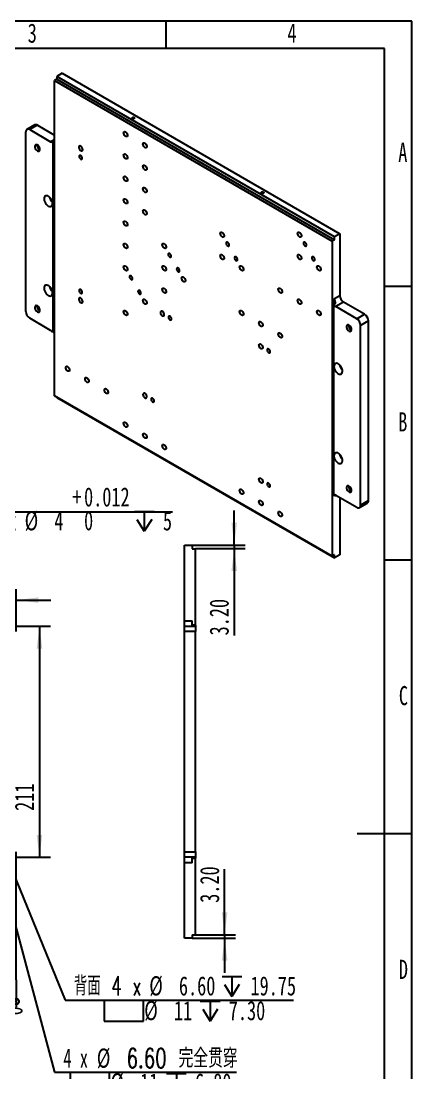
# Model space of a CAD drawing. Header units: millimetres. Extents: x 0 to 210, y 0 to 297.
# Drawn here: x 138.5 to 210, y 104.8 to 297 of the extents above; entities that cross this region are included whole.
import ezdxf

# ---------------------------------------------------------------- set-up
doc = ezdxf.new("R2010")
doc.units = ezdxf.units.MM
doc.layers.add('图框', color=7, linetype='Continuous')
doc.layers.add('图纸格式', color=7, linetype='Continuous')
doc.styles.add('SLDTEXTSTYLE0', font='TXT', dxfattribs={"width": 0.7, "bigfont": 'bigfont'})
doc.styles.add('SLDTEXTSTYLE4', font='TXT', dxfattribs={"width": 0.633333, "bigfont": 'bigfont'})
doc.styles.add('SLDTEXTSTYLE5', font='TXT', dxfattribs={"width": 0.7})
doc.styles.add('SLDTEXTSTYLE7', font='TXT', dxfattribs={"width": 0.65})
doc.styles.add('SLDTEXTSTYLE9', font='TXT', dxfattribs={"width": 0.633333})
doc.dimstyles.new('SLDDIMSTYLE0', dxfattribs={"dimtxt": 3.5, "dimasz": 0.338667, "dimexe": 0, "dimexo": 0.0625, "dimgap": 0.875, "dimtad": 0, "dimtih": 1, "dimtoh": 1, "dimdec": 0, "dimlfac": 5, "dimrnd": 1e-09, "dimdsep": 46, "dimtxsty": 'SLDTEXTSTYLE5', "dimblk1": 'ORIGIN', "dimblk2": 'ORIGIN', "dimsah": 1, "dimcen": 0.09, "dimadec": 0, "dimazin": 2, "dimtfac": 1, "dimtdec": 0, "dimtofl": 0, "dimtmove": 0, "dimatfit": 3, "dimldrblk": 'ORIGIN', "dimfxl": 0, "dimfrac": 2, "dimtolj": 1, "dimtzin": 12, "dimarcsym": 0})
doc.dimstyles.new('SLDDIMSTYLE10', dxfattribs={"dimtxt": 3.5, "dimasz": 4.08, "dimexe": 0, "dimexo": 0.0625, "dimgap": 0.875, "dimtad": 2, "dimlfac": 5, "dimrnd": 1e-09, "dimzin": 4, "dimdsep": 46, "dimtxsty": 'SLDTEXTSTYLE5', "dimsah": 1, "dimcen": 0.09, "dimadec": 0, "dimazin": 1, "dimtfac": 1, "dimtmove": 0, "dimatfit": 0, "dimfxl": 0, "dimfrac": 2, "dimtolj": 1, "dimtzin": 12, "dimarcsym": 0})
doc.dimstyles.new('SLDDIMSTYLE3', dxfattribs={"dimtxt": 3.5, "dimasz": 4.08, "dimexe": 0, "dimexo": 0.0625, "dimgap": 0.875, "dimtad": 2, "dimlfac": 5, "dimrnd": 1e-09, "dimzin": 12, "dimdsep": 46, "dimtxsty": 'SLDTEXTSTYLE5', "dimsah": 1, "dimcen": 0.09, "dimadec": 0, "dimazin": 3, "dimtfac": 1, "dimtmove": 0, "dimatfit": 0, "dimfxl": 0, "dimfrac": 2, "dimtolj": 1, "dimtzin": 12, "dimarcsym": 0})
doc.dimstyles.new('SLDDIMSTYLE4', dxfattribs={"dimtxt": 3.5, "dimasz": 4.08, "dimexe": 0, "dimexo": 0.0625, "dimgap": 0.875, "dimtad": 2, "dimlfac": 5, "dimrnd": 1e-09, "dimzin": 12, "dimdsep": 46, "dimtxsty": 'SLDTEXTSTYLE5', "dimsah": 1, "dimcen": 0.09, "dimadec": 0, "dimazin": 3, "dimtfac": 1, "dimtofl": 0, "dimtmove": 0, "dimatfit": 3, "dimfxl": 0, "dimfrac": 2, "dimtolj": 1, "dimtzin": 12, "dimarcsym": 0})
doc.dimstyles.new('SLDDIMSTYLE5', dxfattribs={"dimtxt": 3.5, "dimasz": 4.08, "dimexe": 0, "dimexo": 0.0625, "dimgap": 0.875, "dimtad": 0, "dimtih": 1, "dimtoh": 1, "dimdec": 6, "dimlfac": 5, "dimrnd": 1e-09, "dimzin": 12, "dimdsep": 46, "dimtxsty": 'SLDTEXTSTYLE5', "dimblk1": 'NONE', "dimsah": 1, "dimcen": 0, "dimadec": 0, "dimazin": 3, "dimtol": 1, "dimtp": 0.012, "dimtfac": 1, "dimtdec": 3, "dimtmove": 0, "dimatfit": 3, "dimldrblk": 'NONE', "dimfxl": 0, "dimfrac": 2, "dimtolj": 1, "dimtzin": 0, "dimarcsym": 0})
doc.dimstyles.new('SLDDIMSTYLE6', dxfattribs={"dimtxt": 3.5, "dimasz": 4.08, "dimexe": 0, "dimexo": 0.0625, "dimgap": 0.875, "dimtad": 0, "dimtih": 1, "dimtoh": 1, "dimlfac": 5, "dimrnd": 1e-09, "dimzin": 4, "dimdsep": 46, "dimtxsty": 'SLDTEXTSTYLE5', "dimblk1": 'NONE', "dimsah": 1, "dimcen": 0, "dimadec": 0, "dimazin": 1, "dimtfac": 1, "dimtmove": 0, "dimatfit": 3, "dimldrblk": 'NONE', "dimfxl": 0, "dimfrac": 2, "dimtolj": 1, "dimtzin": 12, "dimarcsym": 0})

# ---------------------------------------------------------------- blocks, each defined once
blk = doc.blocks.new('_Origin')
at = {"color": 0, "linetype": 'ByBlock', "lineweight": -2}
blk.add_line((0, 0), (-1, 0), dxfattribs=at)
blk.add_circle((0, 0), 0.5, dxfattribs=at)
blk = doc.blocks.new('_D')
at = {"layer": '图纸格式'}
for p, q in [((137.6, 126.88), (137.6, 145.26)), ((137.6, 121.88), (137.6, 126.88)), ((137.6, 121.88), (137.6, 116.88))]:
    blk.add_line(p, q, dxfattribs=at)
at = {"layer": '图纸格式', "xscale": 1.016, "yscale": 1.016}
blk.add_blockref('_Origin', (137.6, 117.9), dxfattribs=at)
at = {"layer": '图纸格式', "insert": (135.26, 115.35), "char_height": 3.5, "attachment_point": 1, "rotation": 90, "style": 'SLDTEXTSTYLE5'}
blk.add_mtext('0', dxfattribs=at)
blk = doc.blocks.new('_D_46')
at = {"layer": '图纸格式'}
for p, q in [((136.6, 186.46), (143.86, 186.46)), ((141.86, 186.46), (141.86, 144.26)), ((136.6, 144.26), (143.86, 144.26))]:
    blk.add_line(p, q, dxfattribs=at)
for points in [[(141.86, 186.46), (141.35, 182.38), (142.37, 182.38)], [(141.86, 144.26), (142.37, 148.34), (141.35, 148.34)]]:
    blk.add_solid(points, dxfattribs=at)
at = {"layer": '图纸格式', "insert": (137.35, 152.71), "char_height": 3.5, "attachment_point": 1, "rotation": 90, "style": 'SLDTEXTSTYLE5'}
blk.add_mtext('211', dxfattribs=at)
blk = doc.blocks.new('_D_47')
at = {"layer": '图纸格式'}
for p, q in [((137.6, 185.46), (137.6, 193.22)), ((130.2, 191.22), (123.85, 191.22)), ((137.6, 191.22), (130.2, 191.22)), ((137.6, 191.22), (143.95, 191.22))]:
    blk.add_line(p, q, dxfattribs=at)
for points in [[(130.2, 191.22), (126.12, 191.73), (126.12, 190.72)], [(137.6, 191.22), (141.68, 190.72), (141.68, 191.73)]]:
    blk.add_solid(points, dxfattribs=at)
at = {"layer": '图纸格式', "insert": (133.82, 195.74), "char_height": 3.5, "attachment_point": 1, "style": 'SLDTEXTSTYLE5'}
blk.add_mtext('37', dxfattribs=at)
blk = doc.blocks.new('SW_SYMBOL_HOLE_DEPTH')
at = {"layer": '图纸格式', "color": 0}
for p, q in [((0, 875), (800, 875)), ((400, 875), (400, 75)), ((100, 555), (400, 75)), ((700, 555), (400, 75))]:
    blk.add_line(p, q, dxfattribs=at)
blk = doc.blocks.new('_D_48')
at = {"layer": '图纸格式'}
for p, q in [((125.52, 194.65), (129.9, 207.34)), ((129.9, 207.34), (166.19, 207.34)), ((125.26, 193.89), (125.52, 194.65))]:
    blk.add_line(p, q, dxfattribs=at)
blk.add_solid([(125.52, 194.65), (127.33, 198.34), (126.37, 198.67)], dxfattribs=at)
at = {"layer": '图纸格式', "xscale": 0.004511737089201878, "yscale": 0.004511737089201878, "zscale": 0.004511737089201878}
blk.add_blockref('SW_SYMBOL_HOLE_DEPTH', (159.23, 203.46), dxfattribs=at)
at = {"layer": '图纸格式', "char_height": 3.5, "attachment_point": 1}
for s, insert, style in [('0.012', (150.02, 211.82), 'SLDTEXTSTYLE5'), ('+', (147.87, 211.82), 'SLDTEXTSTYLE5'), ('%%c', (139.15, 207.47), 'SLDTEXTSTYLE5'), ('14 x', (131.49, 207.45), 'SLDTEXTSTYLE7'), ('4', (144.58, 207.45), 'SLDTEXTSTYLE5'), ('0', (150.02, 207.47), 'SLDTEXTSTYLE5'), ('5', (164.44, 207.45), 'SLDTEXTSTYLE5')]:
    blk.add_mtext(s, dxfattribs=dict(at, insert=insert, style=style))
blk = doc.blocks.new('_None')
blk = doc.blocks.new('SW_SYMBOL_HOLE_SPOT')
at = {"layer": '图纸格式', "color": 0}
for p, q in [((0, 875), (0, 75)), ((1600, 75), (1600, 875)), ((0, 75), (1600, 75))]:
    blk.add_line(p, q, dxfattribs=at)
blk = doc.blocks.new('_D_49')
at = {"layer": '图纸格式'}
for p, q in [((134.35, 147.97), (134.85, 146.75)), ((134.85, 146.75), (146.57, 118.17)), ((146.57, 118.17), (188.35, 118.17))]:
    blk.add_line(p, q, dxfattribs=at)
blk.add_solid([(134.85, 146.75), (135.93, 142.78), (136.87, 143.16)], dxfattribs=at)
at = {"layer": '图纸格式', "xscale": 0.004511737089201878, "yscale": 0.004511737089201878, "zscale": 0.004511737089201878}
for name, p in [('SW_SYMBOL_HOLE_DEPTH', (175.25, 118.5)), ('SW_SYMBOL_HOLE_SPOT', (153.67, 113.99)), ('SW_SYMBOL_HOLE_DEPTH', (171.28, 113.99))]:
    blk.add_blockref(name, p, dxfattribs=at)
at = {"layer": '图纸格式', "char_height": 3.5, "attachment_point": 1}
for s, insert, style in [('背面 4 x', (148.16, 122.5), 'SLDTEXTSTYLE4'), ('%%c', (161.95, 122.51), 'SLDTEXTSTYLE5'), ('6.60', (167.37, 122.5), 'SLDTEXTSTYLE5'), ('19.75', (180.46, 122.5), 'SLDTEXTSTYLE5'), ('%%c', (161.03, 118), 'SLDTEXTSTYLE5'), ('11', (166.46, 117.98), 'SLDTEXTSTYLE5'), ('7.30', (176.49, 117.98), 'SLDTEXTSTYLE5')]:
    blk.add_mtext(s, dxfattribs=dict(at, insert=insert, style=style))
blk = doc.blocks.new('_D_52')
at = {"layer": '图纸格式'}
for p, q in [((131.52, 153.92), (132.09, 151.79)), ((132.09, 151.79), (144.63, 104.97)), ((144.63, 104.97), (177.9, 104.97))]:
    blk.add_line(p, q, dxfattribs=at)
blk.add_solid([(132.09, 151.79), (132.65, 147.72), (133.63, 147.98)], dxfattribs=at)
at = {"layer": '图纸格式', "xscale": 0.004511737089201878, "yscale": 0.004511737089201878, "zscale": 0.004511737089201878}
for name, p in [('SW_SYMBOL_HOLE_SPOT', (147.48, 100.79)), ('SW_SYMBOL_HOLE_DEPTH', (165.09, 100.79))]:
    blk.add_blockref(name, p, dxfattribs=at)
at = {"layer": '图纸格式', "char_height": 3.5, "attachment_point": 1}
for s, insert, style in [('6.60 完全贯穿', (157.78, 109.29), 'SLDTEXTSTYLE0'), ('4 x', (146.22, 109.29), 'SLDTEXTSTYLE9'), ('%%c', (152.35, 109.31), 'SLDTEXTSTYLE5'), ('%%c', (154.84, 104.79), 'SLDTEXTSTYLE5'), ('11', (160.27, 104.78), 'SLDTEXTSTYLE5'), ('6.80', (170.3, 104.78), 'SLDTEXTSTYLE5')]:
    blk.add_mtext(s, dxfattribs=dict(at, insert=insert, style=style))
blk = doc.blocks.new('_D_60')
at = {"layer": '图纸格式'}
for p, q in [((175.73, 130.1), (175.73, 142.06)), ((169.81, 129.46), (177.73, 129.46)), ((170.41, 130.1), (177.73, 130.1)), ((175.73, 130.1), (175.73, 129.46)), ((175.73, 129.46), (175.73, 123.11))]:
    blk.add_line(p, q, dxfattribs=at)
for points in [[(175.73, 130.1), (176.24, 134.18), (175.22, 134.18)], [(175.73, 129.46), (175.22, 125.38), (176.24, 125.38)]]:
    blk.add_solid(points, dxfattribs=at)
at = {"layer": '图纸格式', "insert": (171.22, 135.92), "char_height": 3.5, "attachment_point": 1, "rotation": 90, "style": 'SLDTEXTSTYLE5'}
blk.add_mtext('3.20', dxfattribs=at)
blk = doc.blocks.new('_D_61')
at = {"layer": '图纸格式'}
for p, q in [((177.49, 201.26), (177.49, 207.61)), ((169.81, 201.26), (179.49, 201.26)), ((170.41, 200.62), (179.49, 200.62)), ((177.49, 201.26), (177.49, 200.62)), ((177.49, 200.62), (177.49, 184.77))]:
    blk.add_line(p, q, dxfattribs=at)
for points in [[(177.49, 201.26), (177.99, 205.34), (176.98, 205.34)], [(177.49, 200.62), (176.98, 196.54), (177.99, 196.54)]]:
    blk.add_solid(points, dxfattribs=at)
at = {"layer": '图纸格式', "insert": (172.97, 184.77), "char_height": 3.5, "attachment_point": 1, "rotation": 90, "style": 'SLDTEXTSTYLE5'}
blk.add_mtext('3.20', dxfattribs=at)

msp = doc.modelspace()

# ---------------------------------------------------------------- linework, layer by layer
at = {"color": 7, "linetype": 'Continuous', "lineweight": 25}
for p, q in [((145.02577756, 286.35509033), (144.60151349, 286.11016789)), ((146.01572705, 287.44916212), (145.02577756, 286.87767645)), ((195.79634187, 257.56845353), (145.02577756, 286.87767645)), ((145.02577756, 286.87767645), (145.02577756, 286.35509033)), ((145.02577756, 286.35509033), (195.79634187, 257.04586741)), ((146.01572705, 287.44916212), (196.78629136, 258.13993921)), ((144.60151349, 286.11016789), (195.3720778, 256.80094498)), ((144.60151349, 228.52770984), (144.60151349, 286.11016789)), ((139.36892331, 243.92717856), (139.36892331, 276.7521192)), ((140.99028429, 278.02637212), (139.57607072, 277.209964)), ((141.49024365, 277.97686407), (140.07603009, 277.16045595)), ((140.07603009, 277.16045595), (143.89440671, 274.95615405)), ((141.49024365, 277.97686407), (144.60151349, 276.18076622)), ((144.31867078, 274.87453978), (144.60151349, 275.0378214)), ((144.31867078, 274.87453978), (144.31867078, 240.08990119)), ((196.78629136, 258.13993921), (195.79634187, 257.56845353)), ((195.79634187, 257.04586741), (195.79634187, 257.56845353)), ((196.78629136, 258.13993921), (196.78629136, 246.87167601)), ((195.79634187, 257.04586741), (195.3720778, 256.80094498)), ((195.3720778, 256.80094498), (195.3720778, 199.21848693)), ((195.79634187, 246.30019033), (196.78629136, 246.87167601)), ((195.79634187, 245.32039444), (195.79634187, 246.30019033)), ((195.65492051, 245.23875362), (196.07918458, 245.48367606)), ((195.65492051, 245.23875362), (195.65492051, 210.45411504)), ((197.49339814, 245.64693114), (196.07918458, 244.83052303)), ((199.8975612, 242.62622113), (196.07918458, 244.83052303)), ((201.31177476, 243.44262924), (197.49339814, 245.64693114)), ((143.89440671, 240.49813179), (140.07603009, 242.70243369)), ((199.8975612, 242.62622113), (201.31177476, 243.44262924)), ((202.01888154, 242.21788437), (200.60466798, 241.40147626)), ((202.01888154, 209.39294373), (202.01888154, 242.21788437)), ((144.60151349, 240.25318282), (144.31867078, 240.08990119)), ((200.60466798, 208.57653562), (200.60466798, 241.40147626)), ((195.3720778, 199.21848693), (144.60151349, 228.52770984)), ((145.02577756, 228.2827874), (145.02577756, 228.25004615)), ((145.02577756, 228.25004615), (195.79634187, 198.94082324)), ((195.79634187, 210.20908644), (195.79634187, 210.46761359)), ((196.07918458, 210.37250077), (199.8975612, 208.16819887)), ((196.78629136, 209.96429671), (196.78629136, 199.51230892)), ((200.39752056, 208.11869081), (201.81173413, 208.93509893)), ((200.60466798, 208.57653562), (202.01888154, 209.39294373)), ((168.4076139, 201.25570711), (169.8076139, 201.25570711)), ((168.4076139, 187.45570711), (168.4076139, 201.25570711)), ((169.8076139, 201.25570711), (169.8076139, 200.61570711)), ((169.8076139, 200.61570711), (170.4076139, 200.61570711)), ((170.4076139, 186.65570711), (170.4076139, 200.61570711)), ((195.79634187, 199.46340936), (195.3720778, 199.21848693)), ((196.78629136, 199.51230892), (195.79634187, 198.94082324)), ((195.79634187, 198.94082324), (195.79634187, 199.46340936)), ((168.4076139, 187.45570711), (169.8076139, 187.45570711)), ((168.4076139, 186.45570711), (168.4076139, 187.45570711)), ((168.4076139, 185.45570711), (168.4076139, 186.45570711)), ((168.4076139, 186.45570711), (170.4076139, 186.45570711)), ((169.8076139, 186.65570711), (169.8076139, 187.45570711)), ((170.4076139, 186.65570711), (169.8076139, 186.65570711)), ((170.4076139, 186.65570711), (170.4076139, 186.45570711)), ((170.4076139, 186.45570711), (170.4076139, 185.45570711)), ((170.4076139, 185.45570711), (168.4076139, 185.45570711)), ((168.4076139, 145.25570711), (168.4076139, 185.45570711)), ((170.4076139, 145.25570711), (170.4076139, 185.45570711)), ((168.4076139, 144.25570711), (168.4076139, 145.25570711)), ((168.4076139, 145.25570711), (170.4076139, 145.25570711)), ((170.4076139, 144.25570711), (168.4076139, 144.25570711)), ((168.4076139, 143.25570711), (168.4076139, 144.25570711)), ((170.4076139, 145.25570711), (170.4076139, 144.25570711)), ((170.4076139, 144.25570711), (170.4076139, 144.05570711)), ((169.8076139, 143.25570711), (168.4076139, 143.25570711)), ((168.4076139, 129.45570711), (168.4076139, 143.25570711)), ((169.8076139, 144.05570711), (170.4076139, 144.05570711)), ((169.8076139, 143.25570711), (169.8076139, 144.05570711)), ((170.4076139, 130.09570711), (170.4076139, 144.05570711)), ((169.8076139, 129.45570711), (168.4076139, 129.45570711)), ((169.8076139, 130.09570711), (170.4076139, 130.09570711)), ((169.8076139, 130.09570711), (169.8076139, 129.45570711))]:
    msp.add_line(p, q, dxfattribs=at)
at = {"color": 8, "linetype": 'Continuous', "lineweight": 25}
for p, q in [((143.89440671, 274.95615405), (144.60151349, 275.36435811)), ((196.07929951, 210.37243442), (195.79634187, 210.20908644))]:
    msp.add_line(p, q, dxfattribs=at)
at = {"color": 7, "linetype": 'Continuous', "lineweight": 25, "flags": 128}
for points in [[(159.20397499, 279.18262216), (159.12286915, 279.1513371), (159.02719829, 279.14035124), (158.93152743, 279.1513371), (158.8504216, 279.18262216), (158.79622841, 279.22944356), (158.77719829, 279.28467317), (158.79622841, 279.33990278), (158.8504216, 279.38672419), (158.93152743, 279.41800925), (159.02719829, 279.4289951), (159.12286915, 279.41800925), (159.20397499, 279.38672419), (159.25816817, 279.33990278), (159.27719829, 279.28467317), (159.25816817, 279.22944356), (159.20397499, 279.18262216)], [(157.61257568, 276.75365933), (157.7402939, 276.65235959), (157.85076306, 276.50960175), (157.9290637, 276.34466606), (157.96462088, 276.179828), (157.9526324, 276.03734986), (157.89471738, 275.9364741), (157.79869756, 275.89082456), (157.67754095, 275.90656645), (157.54761042, 275.98157375), (157.42645381, 276.1057163), (157.33043399, 276.26222797), (157.27251897, 276.42997099), (157.26053049, 276.58629073), (157.29608767, 276.71007535), (157.3743883, 276.78460704), (157.48485747, 276.7998199), (157.61257568, 276.75365933)], [(141.49024365, 273.27385439), (141.6417778, 273.21557559), (141.77689088, 273.22201222), (141.88094127, 273.29246676), (141.94265352, 273.41930438), (141.95534014, 273.58878024), (141.91762634, 273.78252902), (141.83359899, 273.97955501), (141.71236377, 274.15850741), (141.56705838, 274.29999394), (141.41342892, 274.38868233), (141.26812354, 274.41496184), (141.14688831, 274.37598465), (141.06286096, 274.27597457), (141.02514716, 274.12576922), (141.03783378, 273.9416457), (141.09954603, 273.74355664), (141.20359643, 273.55296806), (141.3387095, 273.3905332), (141.49024365, 273.27385439)], [(149.4098396, 273.32358996), (149.53755782, 273.27742939), (149.64802698, 273.29264225), (149.72632762, 273.36717394), (149.7618848, 273.49095856), (149.74989632, 273.6472783), (149.6919813, 273.81502132), (149.59596148, 273.97153299), (149.47480487, 274.09567554), (149.34487434, 274.17068284), (149.22371773, 274.18642473), (149.12769791, 274.14077519), (149.06978288, 274.03989943), (149.05779441, 273.89742129), (149.09335158, 273.73258323), (149.17165222, 273.56764754), (149.28212139, 273.42488971), (149.4098396, 273.32358996)], [(161.14810959, 274.71263905), (161.2758278, 274.61133931), (161.38629697, 274.46858147), (161.46459761, 274.30364578), (161.50015478, 274.13880772), (161.48816631, 273.99632958), (161.43025129, 273.89545382), (161.33423146, 273.84980428), (161.21307485, 273.86554617), (161.08314432, 273.94055347), (160.96198771, 274.06469602), (160.86596789, 274.22120769), (160.80805287, 274.38895071), (160.79606439, 274.54527045), (160.83162157, 274.66905507), (160.90992221, 274.74358676), (161.02039137, 274.75879962), (161.14810959, 274.71263905)], [(149.4098396, 271.77216242), (149.51807882, 271.73453943), (149.6098396, 271.75236858), (149.67115219, 271.82293554), (149.69268231, 271.93549712), (149.67115219, 272.07291685), (149.6098396, 272.21427382), (149.51807882, 272.33804771), (149.4098396, 272.42539507), (149.30160038, 272.46301805), (149.2098396, 272.4451889), (149.14852701, 272.37462195), (149.12699689, 272.26206036), (149.14852701, 272.12464063), (149.2098396, 271.98328366), (149.30160038, 271.85950977), (149.4098396, 271.77216242)], [(157.61257568, 272.67095527), (157.7402939, 272.56965553), (157.85076306, 272.42689769), (157.9290637, 272.261962), (157.96462088, 272.09712394), (157.9526324, 271.9546458), (157.89471738, 271.85377004), (157.79869756, 271.8081205), (157.67754095, 271.82386239), (157.54761042, 271.89886969), (157.42645381, 272.02301224), (157.33043399, 272.17952391), (157.27251897, 272.34726693), (157.26053049, 272.50358667), (157.29608767, 272.62737129), (157.3743883, 272.70190298), (157.48485747, 272.71711584), (157.61257568, 272.67095527)], [(161.14810959, 270.62993499), (161.2758278, 270.52863525), (161.38629697, 270.38587741), (161.46459761, 270.22094172), (161.50015478, 270.05610366), (161.48816631, 269.91362552), (161.43025129, 269.81274977), (161.33423146, 269.76710022), (161.21307485, 269.78284211), (161.08314432, 269.85784941), (160.96198771, 269.98199196), (160.86596789, 270.13850363), (160.80805287, 270.30624665), (160.79606439, 270.46256639), (160.83162157, 270.58635101), (160.90992221, 270.6608827), (161.02039137, 270.67609556), (161.14810959, 270.62993499)], [(157.61257568, 268.58825121), (157.7402939, 268.48695147), (157.85076306, 268.34419363), (157.9290637, 268.17925794), (157.96462088, 268.01441988), (157.9526324, 267.87194174), (157.89471738, 267.77106599), (157.79869756, 267.72541644), (157.67754095, 267.74115833), (157.54761042, 267.81616563), (157.42645381, 267.94030818), (157.33043399, 268.09681985), (157.27251897, 268.26456287), (157.26053049, 268.42088261), (157.29608767, 268.54466723), (157.3743883, 268.61919892), (157.48485747, 268.63441178), (157.61257568, 268.58825121)], [(161.14810959, 266.54723093), (161.2758278, 266.44593119), (161.38629697, 266.30317335), (161.46459761, 266.13823766), (161.50015478, 265.9733996), (161.48816631, 265.83092146), (161.43025129, 265.73004571), (161.33423146, 265.68439616), (161.21307485, 265.70013805), (161.08314432, 265.77514535), (160.96198771, 265.8992879), (160.86596789, 266.05579957), (160.80805287, 266.22354259), (160.79606439, 266.37986233), (160.83162157, 266.50364695), (160.90992221, 266.57817865), (161.02039137, 266.5933915), (161.14810959, 266.54723093)], [(182.82134148, 265.54860669), (182.74023564, 265.51732163), (182.64456478, 265.50633578), (182.54889393, 265.51732163), (182.46778809, 265.54860669), (182.4135949, 265.59542809), (182.39456478, 265.6506577), (182.4135949, 265.70588731), (182.46778809, 265.75270872), (182.54889393, 265.78399378), (182.64456478, 265.79497963), (182.74023564, 265.78399378), (182.82134148, 265.75270872), (182.87553467, 265.70588731), (182.89456478, 265.6506577), (182.87553467, 265.59542809), (182.82134148, 265.54860669)], [(143.47044006, 263.19775485), (143.6638754, 263.11430546), (143.84515648, 263.09253638), (144.00289275, 263.13381545), (144.12717306, 263.23554896), (144.21018842, 263.39134462), (144.24672267, 263.59141321), (144.23448023, 263.82318368), (144.17423034, 264.07209305), (144.06975871, 264.32250143), (143.92762969, 264.55867472), (143.75677376, 264.76577331), (143.56792644, 264.93078442), (143.37295368, 265.04333979), (143.18410635, 265.09636717), (143.01325043, 265.08653464), (142.87112141, 265.01446001), (142.76664978, 264.88467201), (142.70639989, 264.70532569), (142.69415744, 264.48769004), (142.7306917, 264.2454399), (142.81370706, 263.99379675), (142.93798737, 263.74857224), (143.09572364, 263.52517475), (143.27700472, 263.33764114), (143.47044006, 263.19775485)], [(157.61257568, 264.50554715), (157.7402939, 264.40424741), (157.85076306, 264.26148957), (157.9290637, 264.09655388), (157.96462088, 263.93171582), (157.9526324, 263.78923768), (157.89471738, 263.68836193), (157.79869756, 263.64271238), (157.67754095, 263.65845427), (157.54761042, 263.73346157), (157.42645381, 263.85760412), (157.33043399, 264.01411579), (157.27251897, 264.18185881), (157.26053049, 264.33817855), (157.29608767, 264.46196317), (157.3743883, 264.53649487), (157.48485747, 264.55170772), (157.61257568, 264.50554715)], [(161.14810959, 262.46452687), (161.2758278, 262.36322713), (161.38629697, 262.22046929), (161.46459761, 262.0555336), (161.50015478, 261.89069554), (161.48816631, 261.7482174), (161.43025129, 261.64734165), (161.33423146, 261.6016921), (161.21307485, 261.61743399), (161.08314432, 261.69244129), (160.96198771, 261.81658385), (160.86596789, 261.97309552), (160.80805287, 262.14083853), (160.79606439, 262.29715827), (160.83162157, 262.42094289), (160.90992221, 262.49547459), (161.02039137, 262.51068744), (161.14810959, 262.46452687)], [(157.61257568, 260.42284309), (157.7402939, 260.32154335), (157.85076306, 260.17878551), (157.9290637, 260.01384982), (157.96462088, 259.84901176), (157.9526324, 259.70653362), (157.89471738, 259.60565787), (157.79869756, 259.56000832), (157.67754095, 259.57575021), (157.54761042, 259.65075751), (157.42645381, 259.77490007), (157.33043399, 259.93141174), (157.27251897, 260.09915475), (157.26053049, 260.25547449), (157.29608767, 260.37925911), (157.3743883, 260.45379081), (157.48485747, 260.46900366), (157.61257568, 260.42284309)], [(175.29024521, 258.38314982), (175.41796343, 258.28185007), (175.52843259, 258.13909223), (175.60673323, 257.97415655), (175.64229041, 257.80931849), (175.63030193, 257.66684035), (175.57238691, 257.56596459), (175.47636709, 257.52031504), (175.35521048, 257.53605693), (175.22527995, 257.61106423), (175.10412334, 257.73520679), (175.00810352, 257.89171846), (174.9501885, 258.05946147), (174.93820002, 258.21578121), (174.9737572, 258.33956583), (175.05205783, 258.41409753), (175.162527, 258.42931038), (175.29024521, 258.38314982)], [(189.43238084, 258.38447682), (189.56009905, 258.28317707), (189.67056822, 258.14041923), (189.74886885, 257.97548355), (189.78442603, 257.81064549), (189.77243755, 257.66816735), (189.71452253, 257.56729159), (189.61850271, 257.52164204), (189.4973461, 257.53738393), (189.36741557, 257.61239123), (189.24625896, 257.73653379), (189.15023914, 257.89304546), (189.09232412, 258.06078847), (189.08033564, 258.21710822), (189.11589282, 258.34089283), (189.19419346, 258.41542453), (189.30466262, 258.43063738), (189.43238084, 258.38447682)], [(157.61257568, 256.34013903), (157.7402939, 256.23883929), (157.85076306, 256.09608145), (157.9290637, 255.93114577), (157.96462088, 255.7663077), (157.9526324, 255.62382956), (157.89471738, 255.52295381), (157.79869756, 255.47730426), (157.67754095, 255.49304615), (157.54761042, 255.56805345), (157.42645381, 255.69219601), (157.33043399, 255.84870768), (157.27251897, 256.01645069), (157.26053049, 256.17277043), (157.29608767, 256.29655505), (157.3743883, 256.37108675), (157.48485747, 256.3862996), (157.61257568, 256.34013903)], [(164.68364349, 256.34080254), (164.81136171, 256.23950279), (164.92183087, 256.09674495), (165.00013151, 255.93180927), (165.03568869, 255.76697121), (165.02370021, 255.62449306), (164.96578519, 255.52361731), (164.86976537, 255.47796776), (164.74860876, 255.49370965), (164.61867823, 255.56871695), (164.49752162, 255.69285951), (164.4015018, 255.84937118), (164.34358678, 256.01711419), (164.3315983, 256.17343393), (164.36715548, 256.29721855), (164.44545612, 256.37175025), (164.55592528, 256.3869631), (164.68364349, 256.34080254)], [(176.29024521, 255.91621228), (176.39848443, 255.8785893), (176.49024521, 255.89641845), (176.55155781, 255.9669854), (176.57308792, 256.07954698), (176.55155781, 256.21696671), (176.49024521, 256.35832368), (176.39848443, 256.48209757), (176.29024521, 256.56944493), (176.18200599, 256.60706792), (176.09024521, 256.58923877), (176.02893262, 256.51867181), (176.0074025, 256.40611023), (176.02893262, 256.2686905), (176.09024521, 256.12733353), (176.18200599, 256.00355964), (176.29024521, 255.91621228)], [(190.43238084, 255.91753928), (190.54062006, 255.8799163), (190.63238084, 255.89774545), (190.69369343, 255.9683124), (190.71522355, 256.08087399), (190.69369343, 256.21829371), (190.63238084, 256.35965068), (190.54062006, 256.48342457), (190.43238084, 256.57077193), (190.32414162, 256.60839492), (190.23238084, 256.59056577), (190.17106824, 256.51999881), (190.14953812, 256.40743723), (190.17106824, 256.2700175), (190.23238084, 256.12866053), (190.32414162, 256.00488664), (190.43238084, 255.91753928)], [(165.68364349, 253.873865), (165.79188271, 253.83624202), (165.88364349, 253.85407117), (165.94495609, 253.92463812), (165.96648621, 254.0371997), (165.94495609, 254.17461943), (165.88364349, 254.3159764), (165.79188271, 254.43975029), (165.68364349, 254.52709765), (165.57540427, 254.56472064), (165.48364349, 254.54689149), (165.4223309, 254.47632453), (165.40080078, 254.36376295), (165.4223309, 254.22634322), (165.48364349, 254.08498625), (165.57540427, 253.96121236), (165.68364349, 253.873865)], [(175.29024521, 254.30044576), (175.41796343, 254.19914601), (175.52843259, 254.05638817), (175.60673323, 253.89145249), (175.64229041, 253.72661443), (175.63030193, 253.58413629), (175.57238691, 253.48326053), (175.47636709, 253.43761098), (175.35521048, 253.45335287), (175.22527995, 253.52836017), (175.10412334, 253.65250273), (175.00810352, 253.8090144), (174.9501885, 253.97675741), (174.93820002, 254.13307716), (174.9737572, 254.25686177), (175.05205783, 254.33139347), (175.162527, 254.34660632), (175.29024521, 254.30044576)], [(177.82577912, 253.25658955), (177.93401834, 253.21896656), (178.02577912, 253.23679571), (178.08709171, 253.30736267), (178.10862183, 253.41992425), (178.08709171, 253.55734398), (178.02577912, 253.69870095), (177.93401834, 253.82247484), (177.82577912, 253.9098222), (177.7175399, 253.94744518), (177.62577912, 253.92961603), (177.56446653, 253.85904908), (177.54293641, 253.7464875), (177.56446653, 253.60906777), (177.62577912, 253.4677108), (177.7175399, 253.34393691), (177.82577912, 253.25658955)], [(189.43238084, 254.30177276), (189.56009905, 254.20047301), (189.67056822, 254.05771517), (189.74886885, 253.89277949), (189.78442603, 253.72794143), (189.77243755, 253.58546329), (189.71452253, 253.48458753), (189.61850271, 253.43893798), (189.4973461, 253.45467987), (189.36741557, 253.52968717), (189.24625896, 253.65382973), (189.15023914, 253.8103414), (189.09232412, 253.97808441), (189.08033564, 254.13440416), (189.11589282, 254.25818877), (189.19419346, 254.33272047), (189.30466262, 254.34793332), (189.43238084, 254.30177276)], [(191.96791474, 253.25791655), (192.07615396, 253.22029356), (192.16791474, 253.23812271), (192.22922734, 253.30868967), (192.25075745, 253.42125125), (192.22922734, 253.55867098), (192.16791474, 253.70002795), (192.07615396, 253.82380184), (191.96791474, 253.9111492), (191.85967552, 253.94877218), (191.76791474, 253.93094303), (191.70660215, 253.86037608), (191.68507203, 253.7478145), (191.70660215, 253.61039477), (191.76791474, 253.4690378), (191.85967552, 253.34526391), (191.96791474, 253.25791655)], [(157.61257568, 252.25743498), (157.7402939, 252.15613523), (157.85076306, 252.01337739), (157.9290637, 251.84844171), (157.96462088, 251.68360365), (157.9526324, 251.54112551), (157.89471738, 251.44024975), (157.79869756, 251.3946002), (157.67754095, 251.41034209), (157.54761042, 251.48534939), (157.42645381, 251.60949195), (157.33043399, 251.76600362), (157.27251897, 251.93374663), (157.26053049, 252.09006637), (157.29608767, 252.21385099), (157.3743883, 252.28838269), (157.48485747, 252.30359554), (157.61257568, 252.25743498)], [(164.68364349, 252.25809848), (164.81136171, 252.15679873), (164.92183087, 252.01404089), (165.00013151, 251.84910521), (165.03568869, 251.68426715), (165.02370021, 251.54178901), (164.96578519, 251.44091325), (164.86976537, 251.3952637), (164.74860876, 251.41100559), (164.61867823, 251.48601289), (164.49752162, 251.61015545), (164.4015018, 251.76666712), (164.34358678, 251.93441013), (164.3315983, 252.09072988), (164.36715548, 252.21451449), (164.44545612, 252.28904619), (164.55592528, 252.30425904), (164.68364349, 252.25809848)], [(167.2191774, 251.21424227), (167.32741662, 251.17661928), (167.4191774, 251.19444843), (167.48048999, 251.26501539), (167.50202011, 251.37757697), (167.48048999, 251.5149967), (167.4191774, 251.65635367), (167.32741662, 251.78012756), (167.2191774, 251.86747492), (167.11093818, 251.9050979), (167.0191774, 251.88726875), (166.95786481, 251.8167018), (166.93633469, 251.70414022), (166.95786481, 251.56672049), (167.0191774, 251.42536352), (167.11093818, 251.30158963), (167.2191774, 251.21424227)], [(178.82577912, 252.25942548), (178.95349733, 252.15812573), (179.0639665, 252.01536789), (179.14226714, 251.85043221), (179.17782431, 251.68559415), (179.16583584, 251.54311601), (179.10792081, 251.44224025), (179.01190099, 251.3965907), (178.89074438, 251.41233259), (178.76081385, 251.48733989), (178.63965724, 251.61148245), (178.54363742, 251.76799412), (178.4857224, 251.93573713), (178.47373392, 252.09205688), (178.5092911, 252.21584149), (178.58759174, 252.29037319), (178.6980609, 252.30558604), (178.82577912, 252.25942548)], [(192.96791474, 252.26075248), (193.09563296, 252.15945273), (193.20610212, 252.01669489), (193.28440276, 251.85175921), (193.31995994, 251.68692115), (193.30797146, 251.54444301), (193.25005644, 251.44356725), (193.15403662, 251.3979177), (193.03288001, 251.4136596), (192.90294948, 251.48866689), (192.78179287, 251.61280945), (192.68577305, 251.76932112), (192.62785802, 251.93706414), (192.61586955, 252.09338388), (192.65142673, 252.21716849), (192.72972736, 252.29170019), (192.84019653, 252.30691304), (192.96791474, 252.26075248)], [(158.61255305, 249.79048437), (158.72079227, 249.75286139), (158.81255305, 249.77069054), (158.87386564, 249.84125749), (158.89539576, 249.95381907), (158.87386564, 250.0912388), (158.81255305, 250.23259577), (158.72079227, 250.35636966), (158.61255305, 250.44371702), (158.50431383, 250.48134), (158.41255305, 250.46351086), (158.35124046, 250.3929439), (158.32971034, 250.28038232), (158.35124046, 250.14296259), (158.41255305, 250.00160562), (158.50431383, 249.87783173), (158.61255305, 249.79048437)], [(168.2191774, 250.2170782), (168.34689562, 250.11577845), (168.45736478, 249.97302061), (168.53566542, 249.80808493), (168.57122259, 249.64324687), (168.55923412, 249.50076873), (168.5013191, 249.39989297), (168.40529928, 249.35424342), (168.28414267, 249.36998531), (168.15421214, 249.44499261), (168.03305552, 249.56913517), (167.9370357, 249.72564684), (167.87912068, 249.89338985), (167.86713221, 250.0497096), (167.90268938, 250.17349421), (167.98099002, 250.24802591), (168.09145918, 250.26323876), (168.2191774, 250.2170782)], [(143.47044006, 246.86693862), (143.6638754, 246.78348922), (143.84515648, 246.76172014), (144.00289275, 246.80299922), (144.12717306, 246.90473273), (144.21018842, 247.06052838), (144.24672267, 247.26059697), (144.23448023, 247.49236745), (144.17423034, 247.74127681), (144.06975871, 247.99168519), (143.92762969, 248.22785849), (143.75677376, 248.43495707), (143.56792644, 248.59996818), (143.37295368, 248.71252356), (143.18410635, 248.76555093), (143.01325043, 248.7557184), (142.87112141, 248.68364378), (142.76664978, 248.55385577), (142.70639989, 248.37450945), (142.69415744, 248.1568738), (142.7306917, 247.91462366), (142.81370706, 247.66298051), (142.93798737, 247.41775601), (143.09572364, 247.19435851), (143.27700472, 247.0068249), (143.47044006, 246.86693862)], [(149.4098396, 247.27593806), (149.51807882, 247.23831507), (149.6098396, 247.25614422), (149.67115219, 247.32671118), (149.69268231, 247.43927276), (149.67115219, 247.57669249), (149.6098396, 247.71804946), (149.51807882, 247.84182335), (149.4098396, 247.92917071), (149.30160038, 247.96679369), (149.2098396, 247.94896454), (149.14852701, 247.87839759), (149.12699689, 247.76583601), (149.14852701, 247.62841628), (149.2098396, 247.48705931), (149.30160038, 247.36328542), (149.4098396, 247.27593806)], [(164.68364349, 248.17539442), (164.81136171, 248.07409467), (164.92183087, 247.93133683), (165.00013151, 247.76640115), (165.03568869, 247.60156309), (165.02370021, 247.45908495), (164.96578519, 247.35820919), (164.86976537, 247.31255964), (164.74860876, 247.32830153), (164.61867823, 247.40330883), (164.49752162, 247.52745139), (164.4015018, 247.68396306), (164.34358678, 247.85170607), (164.3315983, 248.00802582), (164.36715548, 248.13181043), (164.44545612, 248.20634213), (164.55592528, 248.22155498), (164.68364349, 248.17539442)], [(185.89684693, 248.17738492), (186.02456515, 248.07608517), (186.13503431, 247.93332733), (186.21333495, 247.76839165), (186.24889212, 247.60355359), (186.23690365, 247.46107545), (186.17898863, 247.36019969), (186.08296881, 247.31455014), (185.9618122, 247.33029204), (185.83188167, 247.40529933), (185.71072505, 247.52944189), (185.61470523, 247.68595356), (185.55679021, 247.85369658), (185.54480174, 248.01001632), (185.58035891, 248.13380093), (185.65865955, 248.20833263), (185.76912871, 248.22354548), (185.89684693, 248.17738492)], [(149.4098396, 245.56120235), (149.53755782, 245.51504179), (149.64802698, 245.53025464), (149.72632762, 245.60478634), (149.7618848, 245.72857095), (149.74989632, 245.8848907), (149.6919813, 246.05263371), (149.59596148, 246.20914538), (149.47480487, 246.33328794), (149.34487434, 246.40829524), (149.22371773, 246.42403713), (149.12769791, 246.37838758), (149.06978288, 246.27751182), (149.05779441, 246.13503368), (149.09335158, 245.97019562), (149.17165222, 245.80525994), (149.28212139, 245.6625021), (149.4098396, 245.56120235)], [(160.1480522, 247.13084157), (160.25629142, 247.09321858), (160.3480522, 247.11104773), (160.40936479, 247.18161469), (160.43089491, 247.29417627), (160.40936479, 247.431596), (160.3480522, 247.57295297), (160.25629142, 247.69672686), (160.1480522, 247.78407422), (160.03981298, 247.8216972), (159.9480522, 247.80386805), (159.88673961, 247.7333011), (159.86520949, 247.62073951), (159.88673961, 247.48331978), (159.9480522, 247.34196282), (160.03981298, 247.21818893), (160.1480522, 247.13084157)], [(161.14810959, 246.13371064), (161.2758278, 246.03241089), (161.38629697, 245.88965305), (161.46459761, 245.72471737), (161.50015478, 245.55987931), (161.48816631, 245.41740117), (161.43025129, 245.31652541), (161.33423146, 245.27087586), (161.21307485, 245.28661775), (161.08314432, 245.36162505), (160.96198771, 245.48576761), (160.86596789, 245.64227928), (160.80805287, 245.81002229), (160.79606439, 245.96634204), (160.83162157, 246.09012665), (160.90992221, 246.16465835), (161.02039137, 246.1798712), (161.14810959, 246.13371064)], [(189.43238084, 246.13636464), (189.56009905, 246.03506489), (189.67056822, 245.89230706), (189.74886885, 245.72737137), (189.78442603, 245.56253331), (189.77243755, 245.42005517), (189.71452253, 245.31917941), (189.61850271, 245.27352986), (189.4973461, 245.28927176), (189.36741557, 245.36427905), (189.24625896, 245.48842161), (189.15023914, 245.64493328), (189.09232412, 245.8126763), (189.08033564, 245.96899604), (189.11589282, 246.09278065), (189.19419346, 246.16731235), (189.30466262, 246.1825252), (189.43238084, 246.13636464)], [(141.49024365, 243.87838516), (141.6417778, 243.82010636), (141.77689088, 243.82654299), (141.88094127, 243.89699754), (141.94265352, 244.02383515), (141.95534014, 244.19331102), (141.91762634, 244.38705979), (141.83359899, 244.58408579), (141.71236377, 244.76303818), (141.56705838, 244.90452471), (141.41342892, 244.99321311), (141.26812354, 245.01949261), (141.14688831, 244.98051543), (141.06286096, 244.88050534), (141.02514716, 244.73029999), (141.03783378, 244.54617647), (141.09954603, 244.34808741), (141.20359643, 244.15749883), (141.3387095, 243.99506397), (141.49024365, 243.87838516)], [(157.61257568, 244.09202686), (157.7402939, 243.99072711), (157.85076306, 243.84796927), (157.9290637, 243.68303359), (157.96462088, 243.51819553), (157.9526324, 243.37571739), (157.89471738, 243.27484163), (157.79869756, 243.22919208), (157.67754095, 243.24493397), (157.54761042, 243.31994127), (157.42645381, 243.44408383), (157.33043399, 243.6005955), (157.27251897, 243.76833851), (157.26053049, 243.92465826), (157.29608767, 244.04844287), (157.3743883, 244.12297457), (157.48485747, 244.13818742), (157.61257568, 244.09202686)], [(178.82577912, 244.09401736), (178.95349733, 243.99271761), (179.0639665, 243.84995978), (179.14226714, 243.68502409), (179.17782431, 243.52018603), (179.16583584, 243.37770789), (179.10792081, 243.27683213), (179.01190099, 243.23118258), (178.89074438, 243.24692448), (178.76081385, 243.32193177), (178.63965724, 243.44607433), (178.54363742, 243.602586), (178.4857224, 243.77032902), (178.47373392, 243.92664876), (178.5092911, 244.05043337), (178.58759174, 244.12496507), (178.6980609, 244.14017792), (178.82577912, 244.09401736)], [(192.96791474, 244.09534436), (193.09563296, 243.99404461), (193.20610212, 243.85128678), (193.28440276, 243.68635109), (193.31995994, 243.52151303), (193.30797146, 243.37903489), (193.25005644, 243.27815913), (193.15403662, 243.23250959), (193.03288001, 243.24825148), (192.90294948, 243.32325877), (192.78179287, 243.44740133), (192.68577305, 243.603913), (192.62785802, 243.77165602), (192.61586955, 243.92797576), (192.65142673, 244.05176037), (192.72972736, 244.12629207), (192.84019653, 244.14150492), (192.96791474, 244.09534436)], [(164.3300901, 243.15363525), (164.45780832, 243.10747468), (164.56827748, 243.12268754), (164.64657812, 243.19721923), (164.6821353, 243.32100385), (164.67014682, 243.47732359), (164.6122318, 243.64506661), (164.51621198, 243.80157828), (164.39505537, 243.92572083), (164.26512484, 244.00072813), (164.14396823, 244.01647002), (164.04794841, 243.97082048), (163.99003339, 243.86994472), (163.97804491, 243.72746658), (164.01360209, 243.56262852), (164.09190272, 243.39769283), (164.20237189, 243.254935), (164.3300901, 243.15363525)], [(165.74430367, 242.41888122), (165.85254289, 242.38125823), (165.94430367, 242.39908738), (166.00561626, 242.46965434), (166.02714638, 242.58221592), (166.00561626, 242.71963565), (165.94430367, 242.86099262), (165.85254289, 242.98476651), (165.74430367, 243.07211387), (165.63606445, 243.10973685), (165.54430367, 243.0919077), (165.48299107, 243.02134075), (165.46146095, 242.90877916), (165.48299107, 242.77135944), (165.54430367, 242.63000247), (165.63606445, 242.50622858), (165.74430367, 242.41888122)], [(182.36131302, 242.05299708), (182.48903124, 241.95169733), (182.5995004, 241.8089395), (182.67780104, 241.64400381), (182.71335822, 241.47916575), (182.70136974, 241.33668761), (182.64345472, 241.23581185), (182.5474349, 241.1901623), (182.42627829, 241.2059042), (182.29634776, 241.28091149), (182.17519115, 241.40505405), (182.07917133, 241.56156572), (182.02125631, 241.72930874), (182.00926783, 241.88562848), (182.04482501, 242.00941309), (182.12312565, 242.08394479), (182.23359481, 242.09915764), (182.36131302, 242.05299708)], [(198.48334764, 240.37243579), (198.63488178, 240.31415699), (198.76999486, 240.32059362), (198.87404526, 240.39104816), (198.93575751, 240.51788578), (198.94844413, 240.68736164), (198.91073032, 240.88111041), (198.82670298, 241.07813641), (198.70546775, 241.25708881), (198.56016236, 241.39857533), (198.40653291, 241.48726373), (198.26122752, 241.51354323), (198.13999229, 241.47456605), (198.05596495, 241.37455596), (198.01825114, 241.22435062), (198.03093776, 241.04022709), (198.09265001, 240.84213803), (198.19670041, 240.65154946), (198.33181349, 240.48911459), (198.48334764, 240.37243579)], [(185.89684693, 240.0119768), (186.02456515, 239.91067705), (186.13503431, 239.76791922), (186.21333495, 239.60298353), (186.24889212, 239.43814547), (186.23690365, 239.29566733), (186.17898863, 239.19479157), (186.08296881, 239.14914203), (185.9618122, 239.16488392), (185.83188167, 239.23989122), (185.71072505, 239.36403377), (185.61470523, 239.52054544), (185.55679021, 239.68828846), (185.54480174, 239.8446082), (185.58035891, 239.96839282), (185.65865955, 240.04292451), (185.76912871, 240.05813736), (185.89684693, 240.0119768)], [(182.36131302, 237.97029302), (182.48903124, 237.86899327), (182.5995004, 237.72623544), (182.67780104, 237.56129975), (182.71335822, 237.39646169), (182.70136974, 237.25398355), (182.64345472, 237.15310779), (182.5474349, 237.10745825), (182.42627829, 237.12320014), (182.29634776, 237.19820744), (182.17519115, 237.32234999), (182.07917133, 237.47886166), (182.02125631, 237.64660468), (182.00926783, 237.80292442), (182.04482501, 237.92670904), (182.12312565, 238.00124073), (182.23359481, 238.01645358), (182.36131302, 237.97029302)], [(183.77552659, 236.41899818), (183.88376581, 236.38137519), (183.97552659, 236.39920434), (184.03683918, 236.4697713), (184.0583693, 236.58233288), (184.03683918, 236.71975261), (183.97552659, 236.86110958), (183.88376581, 236.98488347), (183.77552659, 237.07223083), (183.66728737, 237.10985381), (183.57552659, 237.09202466), (183.51421399, 237.02145771), (183.49268387, 236.90889612), (183.51421399, 236.77147639), (183.57552659, 236.63011943), (183.66728737, 236.50634554), (183.77552659, 236.41899818)], [(196.50315123, 232.58262236), (196.69658656, 232.49917296), (196.87786765, 232.47740388), (197.03560392, 232.51868296), (197.15988423, 232.62041647), (197.24289959, 232.77621212), (197.27943384, 232.97628071), (197.2671914, 233.20805119), (197.20694151, 233.45696056), (197.10246988, 233.70736893), (196.96034086, 233.94354223), (196.78948493, 234.15064081), (196.60063761, 234.31565192), (196.40566485, 234.4282073), (196.21681752, 234.48123467), (196.0459616, 234.47140214), (195.90383258, 234.39932752), (195.79936095, 234.26953952), (195.73911105, 234.09019319), (195.72686861, 233.87255754), (195.76340287, 233.6303074), (195.84641823, 233.37866425), (195.97069854, 233.13343975), (196.12843481, 232.91004225), (196.30971589, 232.72250864), (196.50315123, 232.58262236)], [(147.00597396, 233.88427146), (147.13369218, 233.78297171), (147.24416134, 233.64021388), (147.32246198, 233.47527819), (147.35801916, 233.31044013), (147.34603068, 233.16796199), (147.28811566, 233.06708623), (147.19209584, 233.02143668), (147.07093923, 233.03717858), (146.9410087, 233.11218587), (146.81985209, 233.23632843), (146.72383227, 233.3928401), (146.66591725, 233.56058312), (146.65392877, 233.71690286), (146.68948595, 233.84068747), (146.76778659, 233.91521917), (146.87825575, 233.93043202), (147.00597396, 233.88427146)], [(150.54150787, 231.84325118), (150.66922609, 231.74195143), (150.77969525, 231.5991936), (150.85799589, 231.43425791), (150.89355306, 231.26941985), (150.88156459, 231.12694171), (150.82364957, 231.02606595), (150.72762975, 230.9804164), (150.60647314, 230.9961583), (150.47654261, 231.07116559), (150.35538599, 231.19530815), (150.25936617, 231.35181982), (150.20145115, 231.51956284), (150.18946268, 231.67588258), (150.22501985, 231.79966719), (150.30332049, 231.87419889), (150.41378965, 231.88941174), (150.54150787, 231.84325118)], [(154.07704178, 229.8022309), (154.20475999, 229.70093115), (154.31522916, 229.55817332), (154.39352979, 229.39323763), (154.42908697, 229.22839957), (154.41709849, 229.08592143), (154.35918347, 228.98504567), (154.26316365, 228.93939613), (154.14200704, 228.95513802), (154.01207651, 229.03014532), (153.8909199, 229.15428787), (153.79490008, 229.31079954), (153.73698506, 229.47854256), (153.72499658, 229.6348623), (153.76055376, 229.75864692), (153.8388544, 229.83317861), (153.94932356, 229.84839146), (154.07704178, 229.8022309)], [(161.14810959, 228.16981277), (161.2758278, 228.12365221), (161.38629697, 228.13886506), (161.46459761, 228.21339676), (161.50015478, 228.33718138), (161.48816631, 228.49350112), (161.43025129, 228.66124413), (161.33423146, 228.8177558), (161.21307485, 228.94189836), (161.08314432, 229.01690566), (160.96198771, 229.03264755), (160.86596789, 228.986998), (160.80805287, 228.88612225), (160.79606439, 228.7436441), (160.83162157, 228.57880604), (160.90992221, 228.41387036), (161.02039137, 228.27111252), (161.14810959, 228.16981277)], [(162.56232315, 227.43505874), (162.67056237, 227.39743576), (162.76232315, 227.41526491), (162.82363574, 227.48583186), (162.84516586, 227.59839345), (162.82363574, 227.73581318), (162.76232315, 227.87717014), (162.67056237, 228.00094403), (162.56232315, 228.08829139), (162.45408393, 228.12591438), (162.36232315, 228.10808523), (162.30101056, 228.03751827), (162.27948044, 227.92495669), (162.30101056, 227.78753696), (162.36232315, 227.64617999), (162.45408393, 227.5224061), (162.56232315, 227.43505874)], [(157.61257568, 223.67850656), (157.7402939, 223.57720681), (157.85076306, 223.43444898), (157.9290637, 223.26951329), (157.96462088, 223.10467523), (157.9526324, 222.96219709), (157.89471738, 222.86132133), (157.79869756, 222.81567179), (157.67754095, 222.83141368), (157.54761042, 222.90642098), (157.42645381, 223.03056353), (157.33043399, 223.1870752), (157.27251897, 223.35481822), (157.26053049, 223.51113796), (157.29608767, 223.63492258), (157.3743883, 223.70945427), (157.48485747, 223.72466713), (157.61257568, 223.67850656)], [(161.14810959, 221.63748628), (161.2758278, 221.53618653), (161.38629697, 221.3934287), (161.46459761, 221.22849301), (161.50015478, 221.06365495), (161.48816631, 220.92117681), (161.43025129, 220.82030105), (161.33423146, 220.77465151), (161.21307485, 220.7903934), (161.08314432, 220.8654007), (160.96198771, 220.98954325), (160.86596789, 221.14605492), (160.80805287, 221.31379794), (160.79606439, 221.47011768), (160.83162157, 221.5939023), (160.90992221, 221.66843399), (161.02039137, 221.68364685), (161.14810959, 221.63748628)], [(164.68364349, 219.596466), (164.81136171, 219.49516625), (164.92183087, 219.35240842), (165.00013151, 219.18747273), (165.03568869, 219.02263467), (165.02370021, 218.88015653), (164.96578519, 218.77928077), (164.86976537, 218.73363123), (164.74860876, 218.74937312), (164.61867823, 218.82438042), (164.49752162, 218.94852297), (164.4015018, 219.10503464), (164.34358678, 219.27277766), (164.3315983, 219.4290974), (164.36715548, 219.55288202), (164.44545612, 219.62741371), (164.55592528, 219.64262657), (164.68364349, 219.596466)], [(196.50315123, 216.25180612), (196.69658656, 216.16835672), (196.87786765, 216.14658764), (197.03560392, 216.18786672), (197.15988423, 216.28960023), (197.24289959, 216.44539589), (197.27943384, 216.64546447), (197.2671914, 216.87723495), (197.20694151, 217.12614432), (197.10246988, 217.37655269), (196.96034086, 217.61272599), (196.78948493, 217.81982457), (196.60063761, 217.98483568), (196.40566485, 218.09739106), (196.21681752, 218.15041843), (196.0459616, 218.1405859), (195.90383258, 218.06851128), (195.79936095, 217.93872328), (195.73911105, 217.75937696), (195.72686861, 217.5417413), (195.76340287, 217.29949117), (195.84641823, 217.04784801), (195.97069854, 216.80262351), (196.12843481, 216.57922601), (196.30971589, 216.39169241), (196.50315123, 216.25180612)], [(182.36131302, 213.47406866), (182.48903124, 213.37276891), (182.5995004, 213.23001108), (182.67780104, 213.06507539), (182.71335822, 212.90023733), (182.70136974, 212.75775919), (182.64345472, 212.65688343), (182.5474349, 212.61123389), (182.42627829, 212.62697578), (182.29634776, 212.70198308), (182.17519115, 212.82612563), (182.07917133, 212.9826373), (182.02125631, 213.15038032), (182.00926783, 213.30670006), (182.04482501, 213.43048468), (182.12312565, 213.50501637), (182.23359481, 213.52022923), (182.36131302, 213.47406866)], [(178.82577912, 211.43238488), (178.95349733, 211.33108514), (179.0639665, 211.1883273), (179.14226714, 211.02339161), (179.17782431, 210.85855355), (179.16583584, 210.71607541), (179.10792081, 210.61519965), (179.01190099, 210.56955011), (178.89074438, 210.585292), (178.76081385, 210.6602993), (178.63965724, 210.78444185), (178.54363742, 210.94095352), (178.4857224, 211.10869654), (178.47373392, 211.26501628), (178.5092911, 211.3888009), (178.58759174, 211.46333259), (178.6980609, 211.47854545), (178.82577912, 211.43238488)], [(183.77552659, 211.92277382), (183.88376581, 211.88515084), (183.97552659, 211.90297998), (184.03683918, 211.97354694), (184.0583693, 212.08610852), (184.03683918, 212.22352825), (183.97552659, 212.36488522), (183.88376581, 212.48865911), (183.77552659, 212.57600647), (183.66728737, 212.61362945), (183.57552659, 212.5958003), (183.51421399, 212.52523335), (183.49268387, 212.41267177), (183.51421399, 212.27525204), (183.57552659, 212.13389507), (183.66728737, 212.01012118), (183.77552659, 211.92277382)], [(198.48334764, 210.97696656), (198.63488178, 210.91868776), (198.76999486, 210.92512439), (198.87404526, 210.99557893), (198.93575751, 211.12241655), (198.94844413, 211.29189241), (198.91073032, 211.48564119), (198.82670298, 211.68266718), (198.70546775, 211.86161958), (198.56016236, 212.00310611), (198.40653291, 212.0917945), (198.26122752, 212.11807401), (198.13999229, 212.07909682), (198.05596495, 211.97908674), (198.01825114, 211.82888139), (198.03093776, 211.64475787), (198.09265001, 211.4466688), (198.19670041, 211.25608023), (198.33181349, 211.09364537), (198.48334764, 210.97696656)], [(182.36131302, 209.3913646), (182.48903124, 209.29006486), (182.5995004, 209.14730702), (182.67780104, 208.98237133), (182.71335822, 208.81753327), (182.70136974, 208.67505513), (182.64345472, 208.57417937), (182.5474349, 208.52852983), (182.42627829, 208.54427172), (182.29634776, 208.61927902), (182.17519115, 208.74342157), (182.07917133, 208.89993324), (182.02125631, 209.06767626), (182.00926783, 209.223996), (182.04482501, 209.34778062), (182.12312565, 209.42231231), (182.23359481, 209.43752517), (182.36131302, 209.3913646)], [(185.89684693, 207.35034432), (186.02456515, 207.24904458), (186.13503431, 207.10628674), (186.21333495, 206.94135105), (186.24889212, 206.77651299), (186.23690365, 206.63403485), (186.17898863, 206.53315909), (186.08296881, 206.48750955), (185.9618122, 206.50325144), (185.83188167, 206.57825874), (185.71072505, 206.70240129), (185.61470523, 206.85891296), (185.55679021, 207.02665598), (185.54480174, 207.18297572), (185.58035891, 207.30676034), (185.65865955, 207.38129203), (185.76912871, 207.39650489), (185.89684693, 207.35034432)]]:
    msp.add_lwpolyline(points, dxfattribs=at)
at = {"color": 7, "linetype": 'Continuous', "lineweight": 25}
for centre, radius, start, end in [((139.79999768, 276.82204639), 0.4367092, 50.7967147643, 189.2140369905), ((141.1973236, 277.56798274), 0.50297724, 54.3824225248, 114.3071190461), ((144.20357301, 275.41977038), 0.55724672, 236.3023398827, 281.920087438), ((142.34631569, 274.30697119), 0.93792152, 174.9687390726, 245.0258843947), ((145.43546733, 265.23033585), 1.79507741, 192.684909807, 227.3097136603), ((145.43546733, 248.89951961), 1.79507741, 192.6849098073, 227.30971366), ((197.29469928, 246.36197945), 1.4996309, 182.3614198103, 215.8510229758), ((198.32150746, 246.94153686), 1.53680481, 182.6054784857, 237.39452166), ((142.34631569, 244.91150196), 0.93792152, 174.9687390723, 245.025884395), ((196.79570978, 245.99976907), 1.37132952, 213.7070762404, 238.4996328255), ((140.90413941, 243.99703941), 1.53680481, 182.6054784857, 237.39452166), ((199.06945188, 241.33161541), 1.53680481, 2.6054784857, 57.39452166), ((200.48366544, 242.14802352), 1.53680481, 2.6054784857, 57.39452166), ((143.17788151, 239.32888575), 1.37132952, 33.7070762404, 58.4996328255), ((199.33941967, 241.40555259), 0.93792152, 174.9687390709, 245.0258843964), ((198.4681785, 234.61520335), 1.79507741, 192.684909807, 227.3097136603), ((198.4681785, 218.28438711), 1.79507741, 192.6849098071, 227.3097136602), ((199.33941967, 212.01008336), 0.93792152, 174.9687390719, 245.0258843954), ((195.77001828, 209.90888444), 0.55724672, 56.3023398827, 101.920087438), ((196.5079509, 210.22088264), 0.7117068, 160.1391495258, 180.9496931032), ((200.17359361, 208.50660842), 0.4367092, 230.7967147643, 9.2140369905), ((201.54319599, 209.3323797), 0.47952555, 304.0563508411, 7.2558295522)]:
    msp.add_arc(centre, radius, start, end, dxfattribs=at)
at = {"layer": '图框'}
for p, q in [((210, 297), (0, 297)), ((165, 297), (165, 292)), ((210, 0), (210, 297)), ((210, 248.5), (205, 248.5)), ((210, 198.5), (205, 198.5))]:
    msp.add_line(p, q, dxfattribs=at)
at = {"layer": '图框', "lineweight": 25}
for p, q in [((205, 292), (25, 292)), ((205, 4.97293926), (205, 292)), ((210, 148.5), (200, 148.5))]:
    msp.add_line(p, q, dxfattribs=at)

# ---------------------------------------------------------------- texts
at = {"color": 7, "linetype": 'Continuous', "lineweight": 0, "char_height": 3.5, "attachment_point": 2, "style": 'SLDTEXTSTYLE5'}
for s, insert in [('3', (140.54444444, 296.54775852)), ('4', (188.04444444, 296.54775852))]:
    msp.add_mtext(s, dxfattribs=dict(at, insert=insert))
at = {"layer": '图框', "char_height": 3.5, "attachment_point": 2, "style": 'SLDTEXTSTYLE5'}
for s, insert in [('A', (208.32031252, 274.77069777)), ('B', (208.32031252, 225.52069777)), ('C', (208.42725694, 175.52069777)), ('D', (208.42968752, 125.52069777))]:
    msp.add_mtext(s, dxfattribs=dict(at, insert=insert))

# ---------------------------------------------------------------- dimensions: what is measured, and where the dimension line sits
at = {"layer": '图纸格式'}
dim = msp.add_diameter_dim_2p(p1=(125.25807419, 193.89181421), p2=(125.51911442, 194.64802714), text='1<> x %%c 4 {\\fGDT;x} 5\\P', dimstyle='SLDDIMSTYLE5', override={"dimpost": '<>'}, dxfattribs=at)
dim.commit()
dim.dimension.update_dxf_attribs({"geometry": '_D_48', "text_midpoint": (148.83896245, 207.3017462), "dimtype": 163})
for base, p1, p2, dimstyle, picture, middle in [((177.48531839, 200.61570711), (169.8076139, 201.25570711), (170.4076139, 200.61570711), 'SLDDIMSTYLE10', '_D_61', (177.48531839, 187.84029435)), ((141.85944971, 144.25570711), (136.60280787, 186.45570711), (136.60280787, 144.25570711), 'SLDDIMSTYLE4', '_D_46', (141.85944971, 155.01639814)), ((175.73239287, 129.45570711), (170.4076139, 130.09570711), (169.8076139, 129.45570711), 'SLDDIMSTYLE10', '_D_60', (175.73239287, 138.98834642))]:
    dim = msp.add_linear_dim(base=base, p1=p1, p2=p2, angle=90, dimstyle=dimstyle, dxfattribs=at)
    dim.commit()
    dim.dimension.update_dxf_attribs({"geometry": picture, "text_midpoint": middle, "dimtype": 160})
dim = msp.add_linear_dim(base=(130.20280787, 191.22421856), p1=(137.60280787, 185.45570711), p2=(130.20280787, 201.25570711), dimstyle='SLDDIMSTYLE3', dxfattribs=at)
dim.commit()
dim.dimension.update_dxf_attribs({"geometry": '_D_47', "text_midpoint": (135.35426974, 191.22421856), "dimtype": 160})
for p1, p2, text, picture, middle in [((131.51768967, 153.91822642), (132.08708483, 151.7931878), '4 x <> 完全贯穿\\P{\\fGDT;v}%%c 11 {\\fGDT;x} 6.80\\P', '_D_52', (162.06290863, 104.77959823)), ((134.35238692, 147.96635377), (134.85322882, 146.74506045), '背面 4 x <> {\\fGDT;x} 19.75\\P{\\fGDT;v}%%c 11 {\\fGDT;x} 7.30\\P', '_D_49', (168.25359413, 117.98362472))]:
    dim = msp.add_diameter_dim_2p(p1=p1, p2=p2, text=text, dimstyle='SLDDIMSTYLE6', dxfattribs=at)
    dim.commit()
    dim.dimension.update_dxf_attribs({"geometry": picture, "text_midpoint": middle, "dimtype": 163})
dim = msp.add_ordinate_dim(feature_location=(137.6028078677, 145.255707112), offset=(0, -28.3715830339), dtype=1, origin=(137.6028078677, 145.255707112), dimstyle='SLDDIMSTYLE0', dxfattribs=at)
dim.commit()
dim.dimension.update_dxf_attribs({"geometry": '_D', "text_midpoint": (137.6028078677, 116.1160685208)})

doc.saveas('drawing.dxf')
